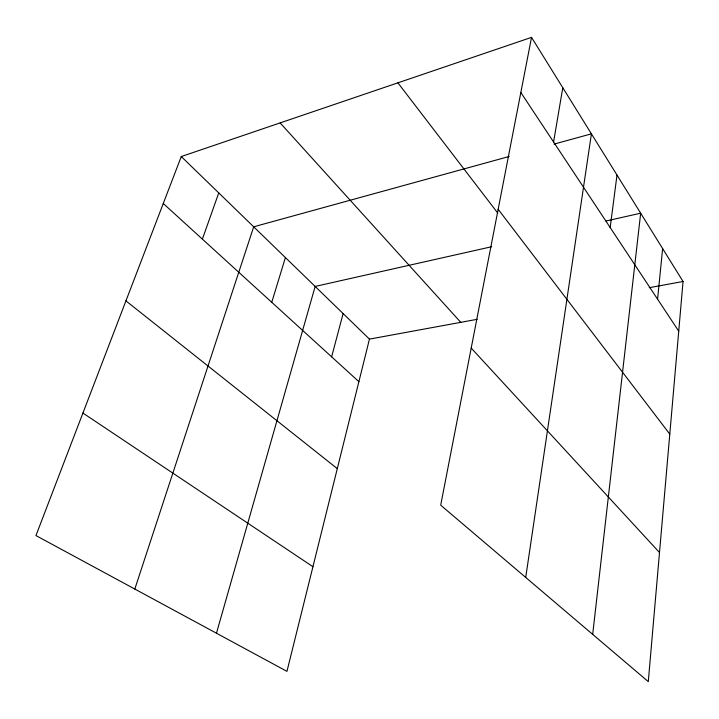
<?xml version="1.0" encoding="UTF-8"?>
<svg xmlns="http://www.w3.org/2000/svg" width="719" height="719" viewBox="0 0 719 719"><rect width="100%" height="100%" fill="white"/><g stroke="black" fill="none" stroke-linecap="round" stroke-linejoin="round"><path stroke-width="1.08" d="M531.539 37.37L683.05 281.48L648.286 681.63L440.702 505.169L531.539 37.37L181.269 156.544L35.95 535.565L286.953 671.357L369.458 339.116L181.269 156.544M657.579 299.203L662.63 248.576M592.69 634.365L640.674 213.201L605.928 221.021M610.179 227.546L617.001 175.068M525.715 577.438L591.413 133.842L554.106 144.106M553.585 141.994L562.788 87.709M331.63 356.831L343.125 313.565M216.464 633.223L315.156 286.432L491.625 246.734M271.746 302.295L285.407 257.573M134.812 589.05L253.69 226.8L509.169 156.481M202.381 239.121L218.756 192.908M369.458 339.116L477.146 319.326M649.194 287.699L683.05 281.48M82.928 413.048L312.945 566.707M125.933 300.875L337.301 468.626M163.267 203.495L358.898 381.663M471.206 348.077L659.503 552.525M280.149 122.904L460.771 322.337M397.913 82.838L497.827 213.157M498.159 209.274L669.793 434.123M520.835 92.49L678.736 331.171"/></g></svg>
